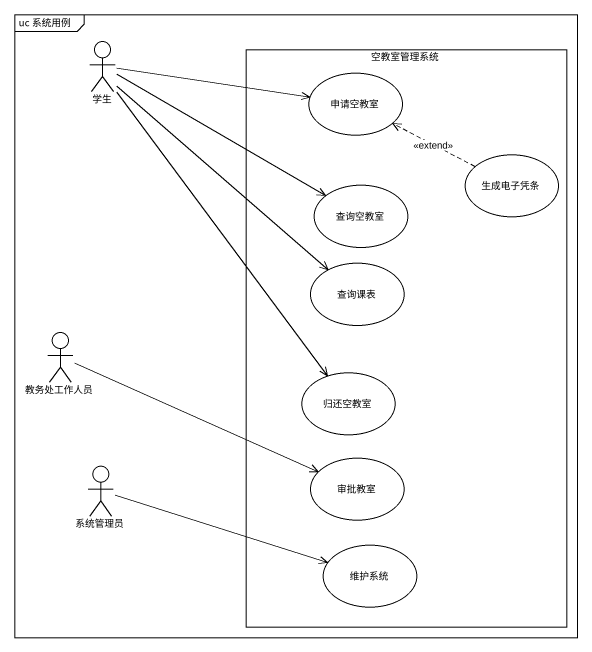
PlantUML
@startuml
mainframe uc 系统用例
actor 学生
rectangle 空教室管理系统 {
  usecase 申请空教室
  usecase 查询空教室
  usecase 生成电子凭条
  usecase 查询课表
  usecase 归还空教室
  usecase 审批教室
  usecase 维护系统
}
actor 教务处工作人员
actor 系统管理员
学生 -right-> 申请空教室
学生 -right-> 查询空教室
学生 --> 查询课表
学生 --> 归还空教室
生成电子凭条 .left.> 申请空教室 : <<extend>>
教务处工作人员 -right-> 审批教室
系统管理员 -right-> 维护系统
@enduml
